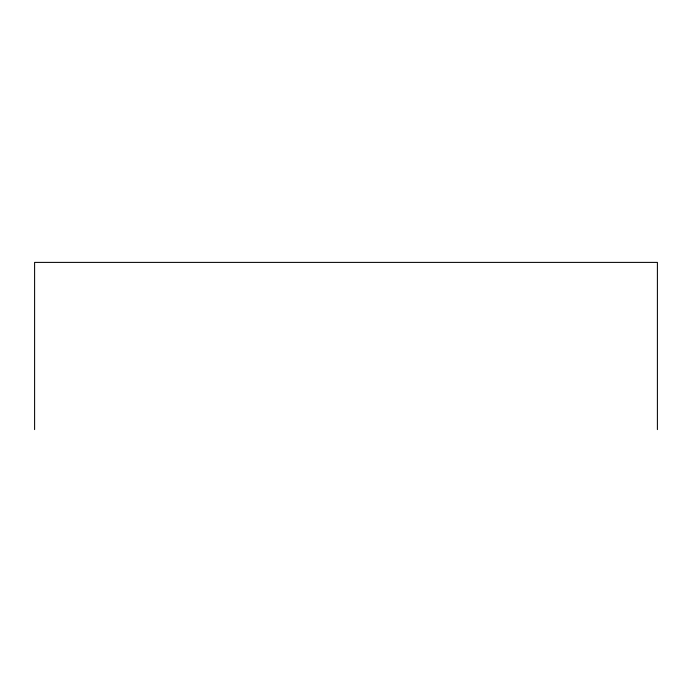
<?xml version="1.0" encoding="UTF-8"?>
<svg xmlns="http://www.w3.org/2000/svg" width="692" height="692" viewBox="0 0 692 692"><rect width="100%" height="100%" fill="white"/><g stroke="black" fill="none" stroke-linecap="round" stroke-linejoin="round"><path stroke-width="1.04" d="M657.4 429.602L657.4 262.398L34.6 262.398L34.6 429.602"/></g></svg>
